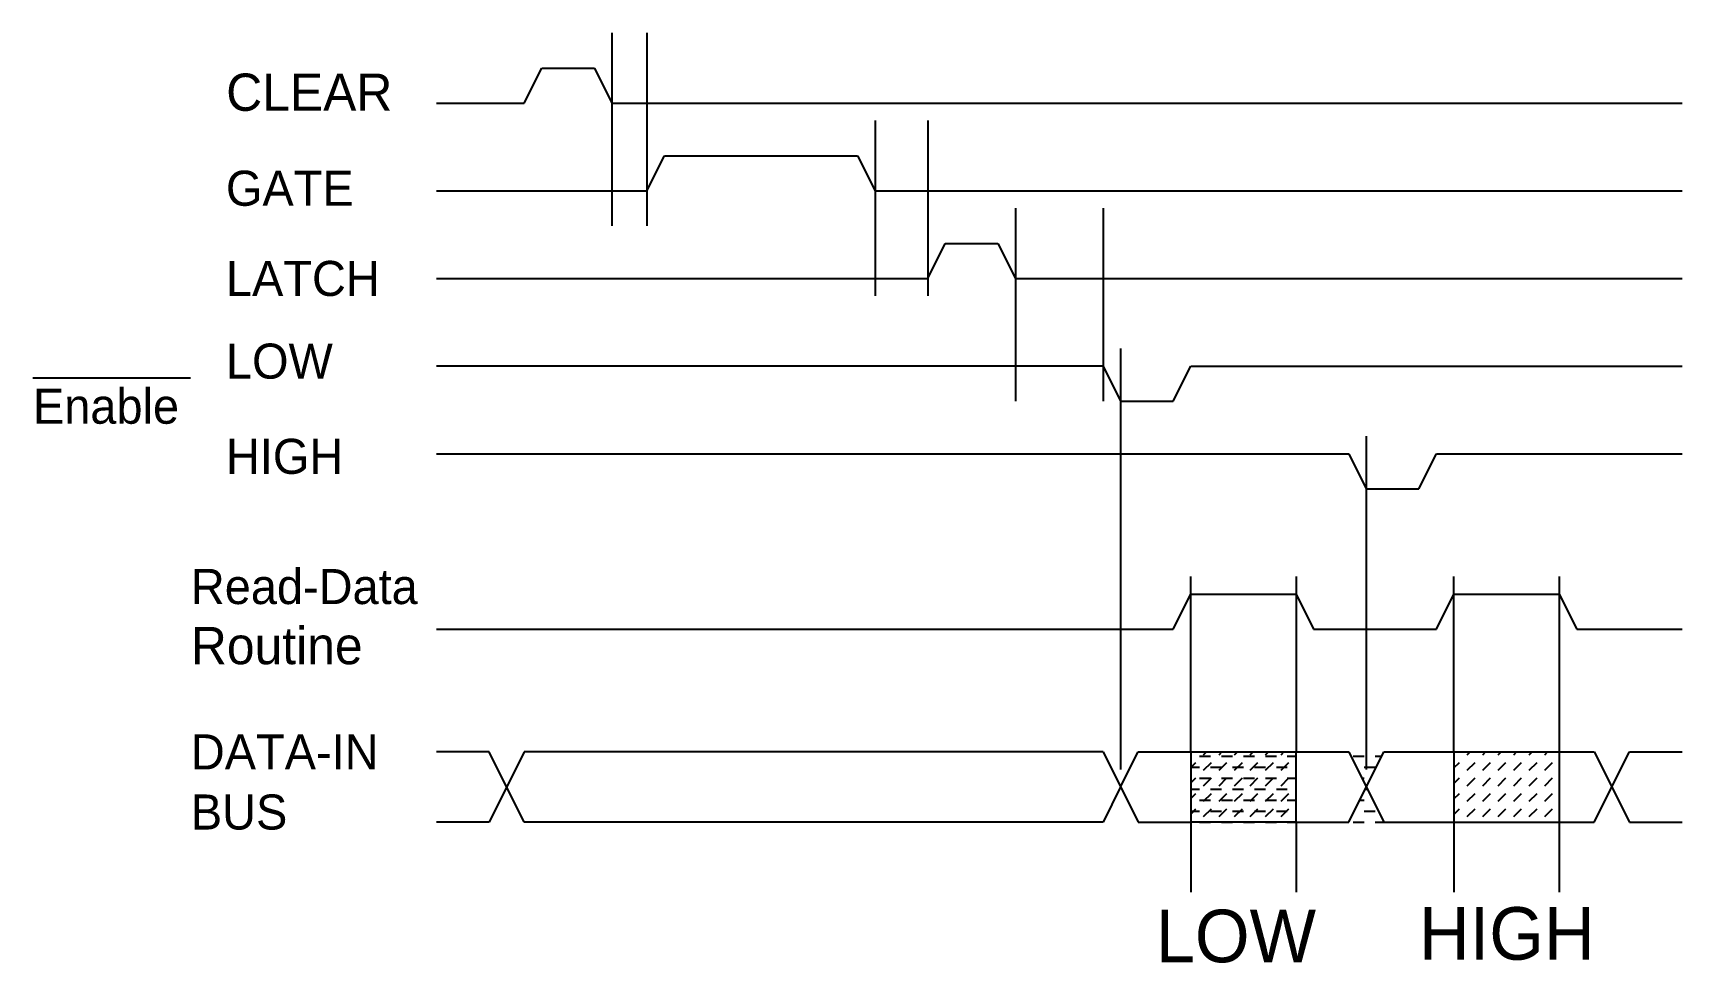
# Model space of a CAD drawing. Extents: x -3.8 to 15, y -1.8 to 8.8.
import ezdxf

# ---------------------------------------------------------------- set-up
doc = ezdxf.new("R2010")
doc.units = 0
doc.layers.get('0').update_dxf_attribs({"linetype": 'CONTINUOUS'})

# ---------------------------------------------------------------- blocks, each defined once
blk = doc.blocks.new('*X')
at = {"color": 0}
for p, q in [((9.4, 1.799), (9.401, 1.8)), ((9.5, 1.75), (9.625, 1.75)), ((9.546, 1.768), (9.578, 1.8)), ((9.723, 1.768), (9.755, 1.8)), ((9.75, 1.75), (9.875, 1.75)), ((9.899, 1.768), (9.932, 1.8)), ((10, 1.75), (10.125, 1.75)), ((10.076, 1.768), (10.109, 1.8)), ((10.25, 1.75), (10.375, 1.75)), ((10.253, 1.768), (10.285, 1.8)), ((10.43, 1.768), (10.462, 1.8)), ((10.5, 1.75), (10.6, 1.75)), ((11.25, 1.75), (11.375, 1.75)), ((11.5, 1.75), (11.575, 1.75)), ((12.4, 1.793), (12.407, 1.8)), ((12.551, 1.768), (12.583, 1.8)), ((12.728, 1.768), (12.76, 1.8)), ((12.905, 1.768), (12.937, 1.8)), ((13.081, 1.768), (13.114, 1.8)), ((13.258, 1.768), (13.29, 1.8)), ((13.435, 1.768), (13.467, 1.8)), ((9.4, 1.622), (9.458, 1.679)), ((9.4, 1.625), (9.5, 1.625)), ((9.546, 1.591), (9.634, 1.679)), ((9.625, 1.625), (9.75, 1.625)), ((9.723, 1.591), (9.811, 1.679)), ((9.875, 1.625), (10, 1.625)), ((9.899, 1.591), (9.988, 1.679)), ((10.076, 1.591), (10.165, 1.679)), ((10.125, 1.625), (10.25, 1.625)), ((10.253, 1.591), (10.341, 1.679)), ((10.375, 1.625), (10.5, 1.625)), ((10.43, 1.591), (10.518, 1.679)), ((11.375, 1.625), (11.5, 1.625)), ((12.4, 1.617), (12.463, 1.679)), ((12.551, 1.591), (12.64, 1.679)), ((12.728, 1.591), (12.816, 1.679)), ((12.905, 1.591), (12.993, 1.679)), ((13.081, 1.591), (13.17, 1.679)), ((13.258, 1.591), (13.347, 1.679)), ((13.435, 1.591), (13.523, 1.679)), ((9.4, 1.445), (9.458, 1.503)), ((9.4, 1.375), (9.5, 1.375)), ((9.4, 1.268), (9.458, 1.326)), ((9.5, 1.5), (9.625, 1.5)), ((9.546, 1.414), (9.634, 1.503)), ((9.546, 1.237), (9.634, 1.326)), ((9.625, 1.375), (9.75, 1.375)), ((9.723, 1.414), (9.811, 1.503)), ((9.723, 1.237), (9.811, 1.326)), ((9.75, 1.5), (9.875, 1.5)), ((9.875, 1.375), (10, 1.375)), ((9.899, 1.414), (9.988, 1.503)), ((9.899, 1.237), (9.988, 1.326)), ((10, 1.5), (10.125, 1.5)), ((10.076, 1.414), (10.165, 1.503)), ((10.076, 1.237), (10.165, 1.326)), ((10.125, 1.375), (10.25, 1.375)), ((10.25, 1.5), (10.375, 1.5)), ((10.253, 1.414), (10.341, 1.503)), ((10.253, 1.237), (10.341, 1.326)), ((10.375, 1.375), (10.5, 1.375)), ((10.43, 1.414), (10.518, 1.503)), ((10.43, 1.237), (10.518, 1.326)), ((10.5, 1.5), (10.6, 1.5)), ((11.35, 1.5), (11.375, 1.5)), ((11.387, 1.375), (11.412, 1.375)), ((12.4, 1.44), (12.463, 1.503)), ((12.4, 1.263), (12.463, 1.326)), ((12.551, 1.414), (12.64, 1.503)), ((12.551, 1.237), (12.64, 1.326)), ((12.728, 1.414), (12.816, 1.503)), ((12.728, 1.237), (12.816, 1.326)), ((12.905, 1.414), (12.993, 1.503)), ((12.905, 1.237), (12.993, 1.326)), ((13.081, 1.414), (13.17, 1.503)), ((13.081, 1.237), (13.17, 1.326)), ((13.258, 1.414), (13.347, 1.503)), ((13.258, 1.237), (13.347, 1.326)), ((13.435, 1.414), (13.523, 1.503)), ((13.435, 1.237), (13.523, 1.326)), ((9.4, 1.091), (9.458, 1.149)), ((9.5, 1.25), (9.625, 1.25)), ((9.546, 1.061), (9.634, 1.149)), ((9.723, 1.061), (9.811, 1.149)), ((9.75, 1.25), (9.875, 1.25)), ((9.899, 1.061), (9.988, 1.149)), ((10, 1.25), (10.125, 1.25)), ((10.076, 1.061), (10.165, 1.149)), ((10.25, 1.25), (10.375, 1.25)), ((10.253, 1.061), (10.341, 1.149)), ((10.43, 1.061), (10.518, 1.149)), ((10.5, 1.25), (10.6, 1.25)), ((11.325, 1.25), (11.375, 1.25)), ((12.4, 1.086), (12.463, 1.149)), ((12.551, 1.061), (12.64, 1.149)), ((12.728, 1.061), (12.816, 1.149)), ((12.905, 1.061), (12.993, 1.149)), ((13.081, 1.061), (13.17, 1.149)), ((13.258, 1.061), (13.347, 1.149)), ((13.435, 1.061), (13.523, 1.149)), ((9.4, 1.125), (9.5, 1.125)), ((9.5, 1), (9.625, 1)), ((9.625, 1.125), (9.75, 1.125)), ((9.75, 1), (9.875, 1)), ((9.875, 1.125), (10, 1.125)), ((10, 1), (10.125, 1)), ((10.125, 1.125), (10.25, 1.125)), ((10.25, 1), (10.375, 1)), ((10.375, 1.125), (10.5, 1.125)), ((10.5, 1), (10.6, 1)), ((11.25, 1), (11.375, 1)), ((11.375, 1.125), (11.5, 1.125)), ((11.5, 1), (11.6, 1))]:
    blk.add_line(p, q, dxfattribs=at)

msp = doc.modelspace()

# ---------------------------------------------------------------- linework, layer by layer
at = {"color": 0}
for p, q in [((2.8, 8.8), (2.8, 6.6)), ((3.2, 8.8), (3.2, 6.6)), ((1.8, 8), (2, 8.4)), ((2, 8.4), (2.6, 8.4)), ((2.6, 8.4), (2.8, 8)), ((0.8, 8), (1.8, 8)), ((2.8, 8), (15, 8)), ((5.8, 7.8), (5.8, 5.8)), ((6.4, 7.8), (6.4, 5.8)), ((3.2, 7), (3.4, 7.4)), ((3.4, 7.4), (5.6, 7.4)), ((5.6, 7.4), (5.8, 7)), ((0.8, 7), (3.2, 7)), ((5.8, 7), (15, 7)), ((7.4, 6.8), (7.4, 4.6)), ((8.4, 6.8), (8.4, 4.6)), ((6.4, 6), (6.6, 6.4)), ((6.6, 6.4), (7.2, 6.4)), ((7.2, 6.4), (7.4, 6)), ((0.8, 6), (6.4, 6)), ((7.4, 6), (15, 6)), ((8.6, 5.2), (8.6, 0.4)), ((8.4, 5), (0.8, 5)), ((8.4, 5), (8.6, 4.6)), ((9.2, 4.6), (9.4, 5)), ((9.4, 5), (15, 5)), ((-3.8, 4.867), (-2.006, 4.867)), ((8.6, 4.6), (9.2, 4.6)), ((11.4, 4.2), (11.4, 0.4)), ((0.8, 4), (11.2, 4)), ((11.2, 4), (11.4, 3.6)), ((12, 3.6), (12.2, 4)), ((12.2, 4), (15, 4)), ((11.4, 3.6), (12, 3.6)), ((9.4, 0.6), (9.4, 2.6)), ((10.6, 2.6), (10.6, 0.6)), ((12.4, 0.6), (12.4, 2.6)), ((13.6, 2.6), (13.6, 0.6)), ((9.2, 2), (9.4, 2.4)), ((9.4, 2.4), (10.6, 2.4)), ((10.6, 2.4), (10.8, 2)), ((12.2, 2), (12.4, 2.4)), ((12.4, 2.4), (13.6, 2.4)), ((13.6, 2.4), (13.8, 2)), ((0.8, 2), (9.2, 2)), ((10.8, 2), (12.2, 2)), ((13.8, 2), (15, 2)), ((1.4, 0.6), (0.8, 0.6)), ((1.8, 0.6), (1.4, -0.2)), ((1.8, -0.2), (1.4, 0.6)), ((8.4, 0.6), (1.8, 0.6)), ((8.4, 0.6), (8.8, -0.2)), ((8.6, 0.2), (8.8, 0.6)), ((8.8, 0.6), (9.4, 0.6)), ((9.4, 0.6), (10.6, 0.6)), ((9.4, 0.6), (9.4, -0.2)), ((10.6, 0.6), (11.2, 0.6)), ((10.6, -0.2), (10.6, 0.6)), ((11.2, 0.6), (11.6, -0.2)), ((11.2, -0.2), (11.6, 0.6)), ((11.6, 0.6), (12.4, 0.6)), ((12.4, 0.6), (13.6, 0.6)), ((12.4, 0.6), (12.4, -0.2)), ((13.6, 0.6), (14, 0.6)), ((13.6, 0.6), (13.6, -0.2)), ((14, -0.2), (14.4, 0.6)), ((14, 0.6), (14.4, -0.2)), ((14.4, 0.6), (15, 0.6)), ((8.6, 0.2), (8.4, -0.2)), ((1.4, -0.2), (0.8, -0.2)), ((8.4, -0.2), (1.8, -0.2)), ((8.8, -0.2), (9.4, -0.2)), ((10.6, -0.2), (9.4, -0.2)), ((9.4, -0.2), (9.4, -1)), ((10.6, -0.2), (11.2, -0.2)), ((10.6, -0.2), (10.6, -1)), ((11.6, -0.2), (12.4, -0.2)), ((12.4, -0.2), (13.6, -0.2)), ((12.4, -0.2), (12.4, -1)), ((13.6, -0.2), (14, -0.2)), ((13.6, -0.2), (13.6, -1)), ((14.4, -0.2), (15, -0.2))]:
    msp.add_line(p, q, dxfattribs=at)

# ---------------------------------------------------------------- block references
msp.add_blockref('*X', (0, -1.2), dxfattribs=at)
msp.add_blockref('*X', (0, -1.2), dxfattribs=at)

# ---------------------------------------------------------------- texts
for s, height, p in [('CLEAR', 0.4249, (-1.597, 7.912)), ('GATE', 0.4, (-1.6, 6.829)), ('LATCH', 0.4, (-1.6, 5.8)), ('LOW', 0.4, (-1.6, 4.857)), ('Enable', 0.4, (-3.8, 4.343)), ('HIGH', 0.4, (-1.6, 3.771)), ('Read-Data', 0.4, (-2, 2.286)), ('Routine', 0.4249, (-2, 1.6)), ('DATA-IN', 0.4, (-2, 0.4)), ('BUS', 0.4, (-2, -0.286)), ('LOW', 0.6, (9, -1.8)), ('HIGH', 0.6, (12, -1.771))]:
    msp.add_text(s, height=height, dxfattribs=at).set_placement(p)

doc.saveas('drawing.dxf')
